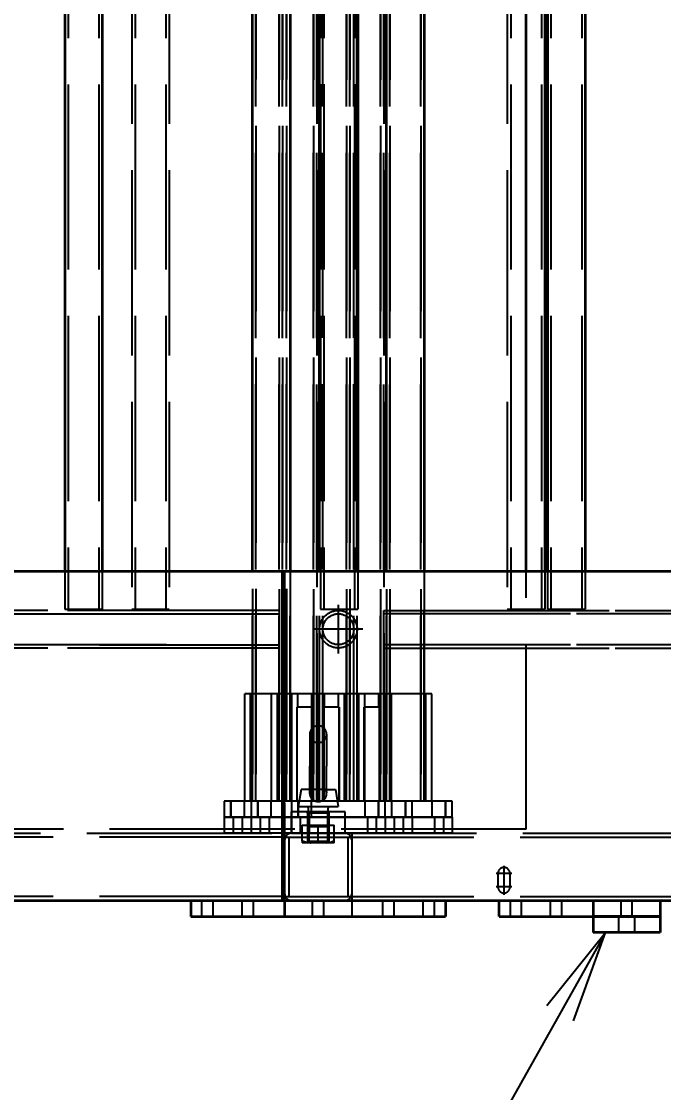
# Model space of a CAD drawing. Header units: millimetres. Extents: x -73083 to 81340, y -6859 to 6812.
# Drawn here: x -68925 to -68446, y -3189 to -2391 of the extents above; entities that cross this region are included whole.
import ezdxf

# ---------------------------------------------------------------- set-up
doc = ezdxf.new("R2010")
doc.units = ezdxf.units.MM
doc.linetypes.add('AM_ISO02W050', pattern=[7.5, 6, -1.5])
doc.linetypes.add('AM_ISO08W050', pattern=[18, 12, -1.5, 3, -1.5])
doc.layers.add('AM_7', color=2, linetype='AM_ISO08W050', lineweight=25)
doc.layers.add('AM_HID', color=1, linetype='AM_ISO02W050', lineweight=25)
doc.layers.add('word_dim', color=253, linetype='Continuous')
doc.styles.get("Standard").update_dxf_attribs({"font": 'romans.shx', "bigfont": 'bigfont.shx'})
doc.dimstyles.new('STANDARD 1-23', dxfattribs={"dimscale": 23, "dimtxt": 3.5, "dimasz": 3, "dimexe": 1, "dimexo": 0, "dimgap": 1, "dimtad": 3, "dimdsep": 46, "dimtxsty": 'Standard', "dimblk1": 'OPEN', "dimblk2": 'OPEN', "dimsah": 1, "dimcen": 0, "dimclrd": 256, "dimclre": 256, "dimclrt": 3, "dimazin": 2, "dimtfac": 1, "dimtmove": 0, "dimatfit": 3, "dimldrblk": 'OPEN', "dimfxl": 0, "dimtolj": 1, "dimtzin": 0, "dimlwd": 13, "dimlwe": 13, "dimarcsym": 0})

# ---------------------------------------------------------------- blocks, each defined once
blk = doc.blocks.new('_Open')
at = {"color": 0, "lineweight": -2}
for p, q in [((-1, 0.1667), (0, 0)), ((-1, -0.1667), (0, 0)), ((0, 0), (-1, 0))]:
    blk.add_line(p, q, dxfattribs=at)
blk = doc.blocks.new('*D1040')
at = {"layer": 'DEFPOINTS', "color": 0, "ltscale": 2}
for p in [(-68078.92, -1592.68), (-70152.89, -5613.83), (-66959.98, -5613.83)]:
    blk.add_point(p, dxfattribs=at)
at = {"layer": 'word_dim', "lineweight": 13, "ltscale": 2}
for p, q in [((-68078.92, -1592.68), (-70175.89, -1592.68)), ((-70152.89, -1661.68), (-70152.89, -5544.83)), ((-66959.98, -5613.83), (-70175.89, -5613.83))]:
    blk.add_line(p, q, dxfattribs=at)
at = {"layer": 'word_dim', "lineweight": 13, "ltscale": 2, "xscale": 69, "yscale": 69, "zscale": 69}
for p, rotation in [((-70152.89, -1592.68), 90), ((-70152.89, -5613.83), 270)]:
    blk.add_blockref('_Open', p, dxfattribs=dict(at, rotation=rotation))
at = {"layer": 'word_dim', "color": 3, "ltscale": 2, "insert": (-70216.14, -3603.25), "char_height": 80.5, "attachment_point": 5, "rotation": 90}
blk.add_mtext('\\A1;4021.2', dxfattribs=at)
blk = doc.blocks.new('aa1')
for p, q in [((-0.4, 0.0667), (0, 0)), ((0, 0), (-1, 0)), ((-0.4, -0.0667), (0, 0))]:
    blk.add_line(p, q)
blk = doc.blocks.new('aa2')
blk.add_circle((0, 0), 1)
blk = doc.blocks.new('*D1064')
at = {"layer": 'DEFPOINTS', "color": 0, "linetype": 'Continuous', "ltscale": 2}
for p in [(-68489.7, -3069.65), (-69134.55, -4213.21), (-69134.55, -4213.21)]:
    blk.add_point(p, dxfattribs=at)
at = {"layer": 'word_dim', "linetype": 'Continuous', "lineweight": 13, "ltscale": 2}
blk.add_line((-68574.43, -3219.91), (-69049.82, -4062.95), dxfattribs=at)
at = {"layer": 'word_dim', "linetype": 'Continuous', "lineweight": 13, "ltscale": 2, "xscale": 172.5, "yscale": 172.5, "zscale": 172.5}
for name, p, rotation in [('aa1', (-68489.7, -3069.65), 60.58167262380201), ('aa2', (-69134.55, -4213.21), 240.581672623802)]:
    blk.add_blockref(name, p, dxfattribs=dict(at, rotation=rotation))
at = {"layer": 'word_dim', "color": 3, "linetype": 'Continuous', "ltscale": 2, "insert": (-68812.12, -3641.43), "char_height": 0.000023, "attachment_point": 5, "rotation": 60.58167}
blk.add_mtext('\\A1;1312.84', dxfattribs=at)

msp = doc.modelspace()

# ---------------------------------------------------------------- linework, layer by layer
at = {"color": 7, "lineweight": 35, "ltscale": 23}
for p, q in [((-68892.97844, -1747.64929), (-68892.97747, -2800.67297)), ((-68864.97844, -1747.64929), (-68864.97747, -2800.67297)), ((-68534.95604, -1747.67248), (-68534.9551, -2800.66906)), ((-68532.96163, -1747.67224), (-68532.96068, -2800.67248)), ((-68504.96163, -1747.67224), (-68504.96068, -2800.67248)), ((-68548.93847, -2800.67102), (-68548.9442, -1811.68225)), ((-68752.97649, -2800.67297), (-68752.97734, -1848.79724)), ((-68724.97734, -1848.79724), (-68724.97649, -2800.67199)), ((-68702.96172, -2800.67248), (-68702.96257, -1848.79724)), ((-68674.96172, -2800.67248), (-68674.96257, -1848.79699)), ((-68674.32219, -1848.79699), (-68674.32134, -2800.67248)), ((-68674.32134, -1848.79699), (-68674.32048, -2800.67248)), ((-68674.32055, -1848.79675), (-68674.31969, -2800.67248)), ((-68674.31975, -1848.79675), (-68674.3189, -2800.67199)), ((-68674.31896, -1848.79675), (-68674.3181, -2800.67199)), ((-68652.96172, -2800.67248), (-68652.96257, -1848.79699)), ((-68624.96257, -1848.79699), (-68624.96172, -2800.67248)), ((-68730.46221, -2800.67297), (-69398.96099, -2800.67346)), ((-67128.29735, -2800.67102), (-68730.46172, -2800.67297)), ((-68730.46154, -3045.67297), (-68730.46172, -2800.67297)), ((-69398.96074, -3045.67346), (-68730.46202, -3045.67297)), ((-68798.98253, -3045.68322), (-68728.98259, -3045.68273)), ((-68798.98253, -3045.68322), (-68798.98253, -3057.68322)), ((-68730.46154, -3045.67297), (-67110.46154, -3045.67102)), ((-68728.98241, -3045.68273), (-68728.98235, -3057.68273)), ((-68728.98241, -3045.68273), (-68728.96196, -3045.68273)), ((-68728.96154, -3045.68469), (-68728.96154, -3057.68469)), ((-68728.96154, -3045.68469), (-68608.96154, -3045.68469)), ((-68608.96154, -3045.68469), (-68608.96154, -3057.68469)), ((-68568.95232, -3057.6466), (-68568.95229, -3045.66906)), ((-68498.96761, -3045.67053), (-68498.9677, -3057.63098)), ((-68448.96758, -3045.67053), (-68448.9677, -3057.63195)), ((-68448.9417, -3045.67248), (-68448.94182, -3057.65002)), ((-68798.98253, -3057.68322), (-68728.98253, -3057.68273)), ((-68728.98235, -3057.68273), (-68728.96196, -3057.68273)), ((-68728.96154, -3057.68469), (-68608.96154, -3057.68469)), ((-68568.95232, -3057.6466), (-68498.93914, -3057.6466)), ((-68498.9677, -3057.63098), (-68448.9677, -3057.63195)), ((-68498.94182, -3057.63098), (-68498.94182, -3057.64953)), ((-68498.94182, -3057.64953), (-68448.94182, -3057.65002)), ((-68498.93795, -3057.64953), (-68498.93807, -3069.64953)), ((-68448.93792, -3057.65051), (-68498.93795, -3057.64953)), ((-68448.93792, -3057.65051), (-68448.93807, -3069.65051)), ((-68448.93807, -3069.65051), (-68498.93807, -3069.64953))]:
    msp.add_line(p, q, dxfattribs=at)
at = {"layer": 'AM_7', "ltscale": 23}
for p, q in [((-68688.9616, -2825.44445), (-68688.9616, -2861.84436)), ((-68670.76159, -2843.64416), (-68707.16155, -2843.64416)), ((-68565.45586, -3019.82141), (-68565.45586, -3031.52111)), ((-68559.60585, -3025.67102), (-68571.30587, -3025.67102)), ((-68565.45586, -3029.82141), (-68565.45586, -3041.52111)), ((-68559.60585, -3035.67102), (-68571.30587, -3035.67102))]:
    msp.add_line(p, q, dxfattribs=at)
at = {"layer": 'AM_HID', "ltscale": 23}
for p, q in [((-68890.47844, -1747.64929), (-68890.47747, -2828.64953)), ((-68867.47844, -1747.64929), (-68867.47747, -2828.64953)), ((-68840.45806, -1747.67321), (-68840.45714, -2828.67297)), ((-68817.45806, -1747.67321), (-68817.45714, -2828.67297)), ((-68702.32225, -1747.6444), (-68702.32128, -2828.64416)), ((-68702.32146, -1747.6444), (-68702.32048, -2828.64416)), ((-68702.32061, -1747.6444), (-68702.31969, -2828.64416)), ((-68702.31987, -1747.6444), (-68702.3189, -2828.64416)), ((-68702.31902, -1747.6444), (-68702.31804, -2828.64416)), ((-68699.82225, -1747.6444), (-68699.82128, -2828.64416)), ((-68699.82146, -1747.6444), (-68699.82048, -2828.64416)), ((-68699.82061, -1747.6444), (-68699.81969, -2828.64416)), ((-68699.81987, -1747.6444), (-68699.8189, -2828.64416)), ((-68699.81902, -1747.6444), (-68699.81804, -2828.64416)), ((-68676.82225, -1747.6444), (-68676.82128, -2828.64416)), ((-68676.82146, -1747.6444), (-68676.82048, -2828.64416)), ((-68676.82061, -1747.6444), (-68676.81969, -2828.64416)), ((-68676.81987, -1747.6444), (-68676.8189, -2828.64416)), ((-68676.81902, -1747.6444), (-68676.81804, -2828.64416)), ((-68560.45604, -1747.67248), (-68560.45507, -2828.67248)), ((-68537.45604, -1747.67248), (-68537.45507, -2828.67248)), ((-68530.46163, -1747.67224), (-68530.46065, -2828.67199)), ((-68507.46163, -1747.67224), (-68507.46065, -2828.67199)), ((-68752.97741, -1778.64929), (-68752.97631, -2971.64904)), ((-68750.47741, -1778.64929), (-68750.47631, -2971.64904)), ((-68750.47631, -2971.64904), (-68750.47741, -1778.64929)), ((-68732.95702, -1778.67297), (-68732.95598, -2971.67297)), ((-68732.95598, -2971.67297), (-68732.95702, -1778.67297)), ((-68730.45702, -1778.67297), (-68730.45598, -2971.67297)), ((-68730.45598, -2971.67297), (-68730.45702, -1778.67297)), ((-68727.47734, -1778.64929), (-68727.47631, -2971.64904)), ((-68727.47631, -2971.64904), (-68727.47734, -1778.64929)), ((-68724.97631, -2971.64904), (-68724.97734, -1778.64904)), ((-68707.45702, -1778.67297), (-68707.45598, -2971.67297)), ((-68707.45598, -2971.67297), (-68707.45702, -1778.67297)), ((-68704.95598, -2971.67297), (-68704.95702, -1778.67297)), ((-68702.95684, -2971.64416), (-68702.95794, -1778.6444)), ((-68700.4616, -2971.64416), (-68700.46263, -1778.6444)), ((-68700.45684, -2971.64416), (-68700.45794, -1778.6444)), ((-68682.95702, -1778.67248), (-68682.95598, -2971.67248)), ((-68682.95598, -2971.67248), (-68682.95702, -1778.67248)), ((-68680.45702, -1778.67248), (-68680.45598, -2971.67248)), ((-68680.45598, -2971.67248), (-68680.45702, -1778.67248)), ((-68677.4616, -2971.64416), (-68677.46263, -1778.6444)), ((-68677.45684, -2971.64416), (-68677.45794, -1778.6444)), ((-68674.95684, -2971.64416), (-68674.95794, -1778.6444)), ((-68657.45702, -1778.67248), (-68657.45598, -2971.67248)), ((-68657.45598, -2971.67248), (-68657.45702, -1778.67248)), ((-68654.95598, -2971.67248), (-68654.95702, -1778.67248)), ((-68652.96263, -1778.67248), (-68652.9616, -2971.67248)), ((-68650.46263, -1778.67248), (-68650.4616, -2971.67248)), ((-68650.4616, -2971.67248), (-68650.46263, -1778.67248)), ((-68627.46263, -1778.67224), (-68627.4616, -2971.67248)), ((-68627.4616, -2971.67248), (-68627.46263, -1778.67224)), ((-68624.9616, -2971.67248), (-68624.96263, -1778.67224)), ((-68842.958, -1811.682), (-68842.95714, -2828.67297)), ((-68814.958, -1811.68176), (-68814.95714, -2828.67297)), ((-68704.95696, -1811.68127), (-68704.95598, -2971.67297)), ((-68654.95696, -1811.68103), (-68654.95598, -2971.67248)), ((-68562.95598, -1811.68029), (-68562.95507, -2828.67248)), ((-68892.97747, -2800.67297), (-68892.97747, -2828.64953)), ((-68864.97747, -2800.67297), (-68864.97747, -2828.64953)), ((-68752.97631, -2971.64904), (-68752.97649, -2800.67297)), ((-68730.46154, -3045.67297), (-68730.46172, -2800.67297)), ((-68728.96154, -3045.67297), (-68728.96172, -2800.67297)), ((-68728.96093, -2800.67297), (-68728.96074, -3045.67297)), ((-68724.97649, -2800.67199), (-68724.97631, -2971.64904)), ((-68702.9616, -2971.64416), (-68702.96172, -2800.67248)), ((-68674.9616, -2971.64416), (-68674.96172, -2800.67248)), ((-68674.32134, -2800.67248), (-68674.32128, -2828.64416)), ((-68674.32048, -2800.67248), (-68674.32048, -2828.64416)), ((-68674.31969, -2800.67248), (-68674.31969, -2828.64416)), ((-68674.3189, -2800.67199), (-68674.3189, -2828.64416)), ((-68674.3181, -2800.67199), (-68674.31804, -2828.64416)), ((-68652.9616, -2971.67248), (-68652.96172, -2800.67248)), ((-68624.96172, -2800.67248), (-68624.9616, -2971.67248)), ((-68548.93737, -2992.68225), (-68548.93847, -2800.67102)), ((-68534.9551, -2800.66906), (-68534.95507, -2828.67248)), ((-68532.96068, -2800.67248), (-68532.96065, -2828.67199)), ((-68504.96068, -2800.67248), (-68504.96065, -2828.67199)), ((-68752.97643, -2829.64904), (-69344.97637, -2829.64953)), ((-69344.97637, -2832.14953), (-68866.97643, -2832.14953)), ((-68732.9561, -2829.67297), (-69294.9561, -2829.67346)), ((-69294.9561, -2832.17346), (-68816.9561, -2832.17297)), ((-68892.97747, -2828.64953), (-68864.97747, -2828.64953)), ((-68866.97643, -2832.14953), (-68752.97643, -2832.14904)), ((-68842.95714, -2828.67297), (-68814.95714, -2828.67297)), ((-68816.9561, -2832.17297), (-68732.9561, -2832.17297)), ((-68752.97643, -2829.64904), (-68752.97643, -2836.93713)), ((-68732.9561, -2829.67297), (-68732.9561, -2836.96105)), ((-68702.32128, -2828.64416), (-68688.32134, -2828.64416)), ((-68688.32134, -2828.64416), (-68674.32128, -2828.64416)), ((-68654.9561, -2829.67248), (-67722.95607, -2829.6715)), ((-68654.9561, -2850.38439), (-68654.9561, -2829.67248)), ((-68200.95608, -2832.17199), (-68654.9561, -2832.17248)), ((-68624.96172, -2829.67248), (-67692.96166, -2829.6715)), ((-68624.96166, -2850.38439), (-68624.96172, -2829.67248)), ((-68170.96169, -2832.17199), (-68624.96172, -2832.17248)), ((-68562.95507, -2828.67248), (-68534.95507, -2828.67248)), ((-68532.96065, -2828.67199), (-68504.96065, -2828.67199)), ((-68752.97643, -2836.93713), (-68752.97643, -2857.64904)), ((-68732.9561, -2836.96105), (-68732.9561, -2857.67297)), ((-68866.97643, -2855.14953), (-69344.97637, -2855.14953)), ((-68816.95604, -2855.17297), (-69294.9561, -2855.17346)), ((-68866.97643, -2855.14953), (-68752.97643, -2855.14904)), ((-68816.95604, -2855.17297), (-68732.9561, -2855.17297)), ((-68654.9561, -2857.67248), (-68654.9561, -2850.38439)), ((-68200.95606, -2855.17199), (-68654.9561, -2855.17248)), ((-68624.96166, -2857.67248), (-68624.96166, -2850.38439)), ((-68170.96167, -2855.17199), (-68624.96166, -2855.17248)), ((-68752.97643, -2857.64904), (-69344.97637, -2857.64953)), ((-68732.9561, -2857.67297), (-69294.9561, -2857.67346)), ((-68654.9561, -2857.67248), (-67722.95607, -2857.6715)), ((-68624.96166, -2857.67248), (-67692.96166, -2857.6715)), ((-68738.97637, -2891.67297), (-68758.72637, -2891.67297)), ((-68758.72631, -2971.67297), (-68758.72637, -2891.67297)), ((-68754.32628, -2971.67297), (-68754.3264, -2891.67297)), ((-68719.22637, -2891.67297), (-68738.97637, -2891.67297)), ((-68718.95598, -2891.70764), (-68738.70604, -2891.70764)), ((-68738.70598, -2971.70764), (-68738.70604, -2891.70764)), ((-68734.30596, -2971.70764), (-68734.30602, -2891.70764)), ((-68723.62627, -2971.67297), (-68723.62639, -2891.67297)), ((-68719.22637, -2901.67297), (-68719.22637, -2891.67297)), ((-68699.20604, -2891.70764), (-68718.95598, -2891.70764)), ((-68708.71282, -2891.67297), (-68708.72637, -2891.67297)), ((-68708.72637, -2901.67297), (-68708.72637, -2891.67297)), ((-68688.96166, -2891.67248), (-68708.7116, -2891.67248)), ((-68708.7116, -2971.67248), (-68708.7116, -2891.67248)), ((-68704.32634, -2971.67297), (-68704.32634, -2891.67297)), ((-68704.31157, -2971.67248), (-68704.31163, -2891.67248)), ((-68703.60595, -2971.70764), (-68703.60601, -2891.70764)), ((-68699.20598, -2901.70764), (-68699.20604, -2891.70764)), ((-68669.2116, -2891.67248), (-68688.96166, -2891.67248)), ((-68668.95598, -2891.70764), (-68688.70604, -2891.70764)), ((-68688.70598, -2901.70764), (-68688.70604, -2891.70764)), ((-68684.30596, -2971.70764), (-68684.30602, -2891.70764)), ((-68673.62627, -2971.67297), (-68673.62639, -2891.67297)), ((-68673.61156, -2971.67248), (-68673.61162, -2891.67248)), ((-68669.22631, -2971.67297), (-68669.22637, -2891.67297)), ((-68669.2116, -2901.67248), (-68669.2116, -2891.67248)), ((-68649.20604, -2891.70764), (-68668.95598, -2891.70764)), ((-68638.96166, -2891.67248), (-68658.7116, -2891.67248)), ((-68658.7116, -2901.67248), (-68658.7116, -2891.67248)), ((-68654.31157, -2971.67248), (-68654.31163, -2891.67248)), ((-68653.60595, -2971.70764), (-68653.60601, -2891.70764)), ((-68649.20598, -2971.70764), (-68649.20604, -2891.70764)), ((-68619.2116, -2891.67248), (-68638.96166, -2891.67248)), ((-68623.61156, -2971.67248), (-68623.61162, -2891.67248)), ((-68619.2116, -2971.67248), (-68619.2116, -2891.67248)), ((-68708.31707, -2901.67297), (-68719.63567, -2901.67297)), ((-68719.63561, -2971.67297), (-68719.63567, -2901.67297)), ((-68719.63561, -2971.67297), (-68719.63567, -2901.67297)), ((-68708.31707, -2901.67297), (-68708.31701, -2971.67297)), ((-68708.31701, -2971.67297), (-68708.31707, -2901.67297)), ((-68688.29668, -2901.70764), (-68699.61528, -2901.70764)), ((-68699.61528, -2971.70764), (-68699.61528, -2901.70764)), ((-68699.61528, -2971.70764), (-68699.61528, -2901.70764)), ((-68688.29668, -2901.70764), (-68688.29668, -2971.70764)), ((-68688.29668, -2971.70764), (-68688.29668, -2901.70764)), ((-68658.3023, -2901.67248), (-68669.6209, -2901.67248)), ((-68669.6209, -2971.67248), (-68669.6209, -2901.67248)), ((-68669.6209, -2971.67248), (-68669.6209, -2901.67248)), ((-68658.3023, -2901.67248), (-68658.3023, -2971.67248)), ((-68658.3023, -2971.67248), (-68658.3023, -2901.67248)), ((-68710.20867, -2921.92199), (-68710.20867, -2945.67199)), ((-68710.20867, -2921.92199), (-68710.20867, -2945.67199)), ((-68710.2011, -2921.9215), (-68710.2011, -2945.6715)), ((-68710.2011, -2921.9215), (-68710.20104, -2945.6715)), ((-68697.70867, -2921.92199), (-68697.70867, -2945.67199)), ((-68697.70867, -2921.92199), (-68697.70867, -2945.67199)), ((-68697.7011, -2921.9215), (-68697.7011, -2945.6715)), ((-68697.7011, -2921.9215), (-68697.70104, -2945.6715)), ((-68710.20867, -2966.28771), (-68710.20867, -2945.67199)), ((-68710.20867, -2966.28869), (-68710.20867, -2945.67199)), ((-68710.20104, -2966.28771), (-68710.2011, -2945.6715)), ((-68710.20098, -2966.28869), (-68710.20104, -2945.6715)), ((-68697.70867, -2966.28771), (-68697.70867, -2945.67199)), ((-68697.70867, -2966.28869), (-68697.70867, -2945.67199)), ((-68697.70104, -2966.28771), (-68697.7011, -2945.6715)), ((-68697.70098, -2966.2882), (-68697.70104, -2945.6715)), ((-68716.75457, -2963.17199), (-68718.95867, -2975.67199)), ((-68716.74694, -2963.17199), (-68718.95104, -2975.67199)), ((-68709.53728, -2963.1715), (-68716.74694, -2963.17199)), ((-68708.96428, -2963.1715), (-68709.53728, -2963.1715)), ((-68703.95104, -2963.1715), (-68708.96428, -2963.1715)), ((-68698.93779, -2963.1715), (-68703.95104, -2963.1715)), ((-68698.3648, -2963.1715), (-68698.93779, -2963.1715)), ((-68698.3648, -2963.1715), (-68691.15508, -2963.1715)), ((-68691.16277, -2963.17199), (-68688.95867, -2975.67199)), ((-68691.15508, -2963.1715), (-68688.95104, -2975.6715)), ((-68768.97637, -2971.67297), (-68773.97637, -2971.67297)), ((-68773.97637, -2971.67297), (-68773.97631, -2983.67297)), ((-68723.96209, -2971.67297), (-68768.97637, -2971.67297)), ((-68768.97631, -2983.67297), (-68768.97637, -2971.67297)), ((-68768.97631, -2971.67297), (-68768.97625, -2983.67297)), ((-68768.97631, -2983.67297), (-68768.97631, -2971.67297)), ((-68768.97631, -2983.67297), (-68768.97631, -2971.67297)), ((-68758.97631, -2983.67297), (-68758.97631, -2971.67297)), ((-68758.97631, -2983.67297), (-68758.97631, -2971.67297)), ((-68738.97637, -2971.67297), (-68754.32628, -2971.67297)), ((-68748.95592, -2971.70715), (-68753.95592, -2971.70715)), ((-68753.95592, -2971.70715), (-68753.95592, -2983.70715)), ((-68724.97631, -2971.64904), (-68752.97631, -2971.64904)), ((-68748.95598, -2971.70764), (-68748.95598, -2983.70764)), ((-68748.95598, -2983.70764), (-68748.95598, -2971.70764)), ((-68638.95598, -2971.70715), (-68748.95592, -2971.70715)), ((-68748.95592, -2983.70715), (-68748.95592, -2971.70715)), ((-68748.95592, -2983.70715), (-68748.95592, -2971.70715)), ((-68723.92125, -2971.67297), (-68738.97637, -2971.67297)), ((-68738.95598, -2983.70715), (-68738.95598, -2971.70715)), ((-68738.95598, -2983.70764), (-68738.95598, -2971.70764)), ((-68718.95598, -2971.70764), (-68734.30596, -2971.70764)), ((-68704.95598, -2971.67297), (-68732.95598, -2971.67297)), ((-68718.9616, -2971.67248), (-68723.9616, -2971.67248)), ((-68723.9616, -2971.67248), (-68723.9616, -2983.67248)), ((-68608.9616, -2971.67248), (-68718.9616, -2971.67248)), ((-68718.9616, -2983.67248), (-68718.9616, -2971.67248)), ((-68718.9616, -2983.67248), (-68718.9616, -2971.67248)), ((-68718.96154, -2971.67248), (-68718.96148, -2983.67248)), ((-68718.96154, -2983.67248), (-68718.96154, -2971.67248)), ((-68703.60595, -2971.70764), (-68718.95598, -2971.70764)), ((-68718.95104, -2975.67199), (-68703.95104, -2975.6715)), ((-68708.9616, -2983.67248), (-68708.9616, -2971.67248)), ((-68708.96154, -2983.67248), (-68708.96154, -2971.67248)), ((-68688.9616, -2971.67248), (-68704.31157, -2971.67248)), ((-68703.95104, -2975.6715), (-68688.95104, -2975.6715)), ((-68688.96166, -2971.64416), (-68702.9616, -2971.64416)), ((-68674.9616, -2971.64416), (-68688.96166, -2971.64416)), ((-68673.61156, -2971.67248), (-68688.9616, -2971.67248)), ((-68668.95598, -2971.70764), (-68684.30596, -2971.70764)), ((-68674.95684, -2971.64416), (-68674.96117, -2971.64416)), ((-68668.97637, -2983.67297), (-68668.97637, -2971.67297)), ((-68668.97625, -2983.67297), (-68668.97625, -2971.67297)), ((-68653.60595, -2971.70764), (-68668.95598, -2971.70764)), ((-68658.97637, -2971.67297), (-68658.97637, -2983.67297)), ((-68658.97637, -2983.67297), (-68658.97637, -2971.67297)), ((-68658.97625, -2983.67297), (-68658.97625, -2971.67297)), ((-68658.97625, -2983.67297), (-68658.97625, -2971.67297)), ((-68638.9616, -2971.67248), (-68654.31157, -2971.67248)), ((-68653.97637, -2983.67297), (-68653.97637, -2971.67297)), ((-68624.9616, -2971.67248), (-68652.9616, -2971.67248)), ((-68648.95598, -2983.70715), (-68648.95598, -2971.70715)), ((-68648.95598, -2983.70764), (-68648.95598, -2971.70764)), ((-68623.61156, -2971.67248), (-68638.9616, -2971.67248)), ((-68633.95598, -2971.70715), (-68638.95598, -2971.70715)), ((-68638.95598, -2971.70715), (-68638.95592, -2983.70715)), ((-68638.95598, -2983.70715), (-68638.95598, -2971.70715)), ((-68638.95598, -2983.70764), (-68638.95598, -2971.70764)), ((-68638.95598, -2983.70764), (-68638.95598, -2971.70764)), ((-68633.95598, -2983.70715), (-68633.95598, -2971.70715)), ((-68618.9616, -2983.67248), (-68618.9616, -2971.67248)), ((-68618.96154, -2983.67248), (-68618.96154, -2971.67248)), ((-68603.9616, -2971.67248), (-68608.9616, -2971.67248)), ((-68608.9616, -2971.67248), (-68608.9616, -2983.67248)), ((-68608.9616, -2983.67248), (-68608.9616, -2971.67248)), ((-68608.96148, -2983.67248), (-68608.96154, -2971.67248)), ((-68608.96154, -2983.67248), (-68608.96154, -2971.67248)), ((-68603.96157, -2983.67248), (-68603.9616, -2971.67248)), ((-68773.97631, -2983.67297), (-68768.97631, -2983.67297)), ((-68773.96074, -2983.67248), (-68773.96074, -2995.67248)), ((-68723.96209, -2983.67248), (-68773.96074, -2983.67248)), ((-68768.97631, -2983.67297), (-68723.96209, -2983.67297)), ((-68767.28423, -2983.67248), (-68767.28423, -2995.67248)), ((-68767.28423, -2983.67248), (-68767.28417, -2995.67248)), ((-68760.63726, -2983.67248), (-68760.63726, -2995.67248)), ((-68760.6372, -2983.67248), (-68760.6372, -2995.67248)), ((-68633.9561, -2983.70715), (-68753.9561, -2983.70764)), ((-68753.9561, -2983.70764), (-68753.9561, -2995.70764)), ((-68753.95592, -2983.70715), (-68748.95592, -2983.70715)), ((-68748.95592, -2983.70715), (-68638.95592, -2983.70715)), ((-68747.27965, -2983.70764), (-68747.27959, -2995.70764)), ((-68747.27965, -2983.70764), (-68747.27965, -2995.70764)), ((-68740.63262, -2983.70764), (-68740.63262, -2995.70764)), ((-68740.63262, -2983.70764), (-68740.63262, -2995.70764)), ((-68723.9616, -2983.67248), (-68723.9616, -2995.67248)), ((-68603.9616, -2983.67248), (-68723.9616, -2983.67248)), ((-68723.9616, -2983.67248), (-68718.9616, -2983.67248)), ((-68723.95092, -2995.65344), (-68723.95098, -2979.65344)), ((-68683.95098, -2979.65344), (-68723.95098, -2979.65344)), ((-68718.9616, -2983.67248), (-68608.9616, -2983.67248)), ((-68717.28508, -2983.67248), (-68717.28508, -2995.67248)), ((-68717.28502, -2983.67248), (-68717.28502, -2995.67248)), ((-68703.95867, -2980.67199), (-68711.95867, -2980.67199)), ((-68711.95867, -2980.67199), (-68711.95861, -3001.58898)), ((-68703.95098, -2980.6715), (-68711.95098, -2980.6715)), ((-68711.95098, -2980.6715), (-68711.95098, -3001.58898)), ((-68710.87615, -2979.65344), (-68710.87615, -2995.65344)), ((-68710.86852, -2979.65344), (-68710.86852, -2995.65344)), ((-68710.63811, -2983.67248), (-68710.63805, -2995.67248)), ((-68710.63799, -2983.67248), (-68710.63799, -2995.67248)), ((-68695.95867, -2980.67199), (-68703.95867, -2980.67199)), ((-68695.95098, -2980.6715), (-68703.95104, -2980.6715)), ((-68697.04113, -2979.65344), (-68697.04113, -2995.65344)), ((-68697.0335, -2979.65344), (-68697.0335, -2995.65344)), ((-68695.95867, -2980.67199), (-68695.95861, -3001.58898)), ((-68695.95098, -2980.6715), (-68695.95098, -3001.58898)), ((-68683.95092, -2995.65344), (-68683.95098, -2979.65344)), ((-68667.28423, -2983.67248), (-68667.28423, -2995.67248)), ((-68667.28423, -2983.67248), (-68667.28423, -2995.67248)), ((-68660.63726, -2983.67248), (-68660.63726, -2995.67248)), ((-68660.6372, -2983.67248), (-68660.6372, -2995.67248)), ((-68653.96074, -2983.67248), (-68653.96074, -2995.67248)), ((-68647.27965, -2983.70764), (-68647.27959, -2995.70764)), ((-68647.27959, -2983.70715), (-68647.27959, -2995.70715)), ((-68640.63262, -2983.70715), (-68640.63262, -2995.70715)), ((-68640.63262, -2983.70764), (-68640.63262, -2995.70764)), ((-68638.95592, -2983.70715), (-68633.95598, -2983.70715)), ((-68633.9561, -2983.70715), (-68633.9561, -2995.70715)), ((-68617.28508, -2983.67248), (-68617.28508, -2995.67248)), ((-68617.28502, -2983.67248), (-68617.28502, -2995.67248)), ((-68610.63811, -2983.67248), (-68610.63805, -2995.67248)), ((-68610.63799, -2983.67248), (-68610.63799, -2995.67248)), ((-68608.9616, -2983.67248), (-68603.96157, -2983.67248)), ((-68603.9616, -2983.67248), (-68603.96157, -2995.67248)), ((-68548.93737, -2992.68225), (-69098.93737, -2992.68566)), ((-68715.95098, -2989.67199), (-68703.95104, -2989.6715)), ((-68715.95098, -3001.59973), (-68715.95098, -2989.67199)), ((-68710.87615, -2990.75402), (-68711.95867, -2989.67199)), ((-68710.86852, -2990.75402), (-68711.95098, -2989.6715)), ((-68697.04113, -2990.75402), (-68710.87615, -2990.75402)), ((-68697.04113, -2990.75402), (-68710.87615, -2990.75402)), ((-68710.87615, -2990.75402), (-68710.87615, -3001.58898)), ((-68697.0335, -2990.75402), (-68710.86852, -2990.75402)), ((-68697.0335, -2990.75402), (-68710.86852, -2990.75402)), ((-68710.86852, -2990.75402), (-68710.86846, -3001.58898)), ((-68703.95867, -3001.59973), (-68703.95867, -2989.67199)), ((-68703.95861, -3001.59973), (-68703.95861, -2989.67199)), ((-68703.95104, -2989.6715), (-68691.95098, -2989.6715)), ((-68703.95098, -3001.59973), (-68703.95104, -2989.6715)), ((-68703.95098, -3001.59973), (-68703.95098, -2989.6715)), ((-68697.04113, -2990.75402), (-68695.95867, -2989.67199)), ((-68697.04113, -2990.75402), (-68697.04113, -3001.58898)), ((-68697.0335, -2990.75402), (-68695.95098, -2989.6715)), ((-68697.0335, -2990.75402), (-68697.0335, -3001.58898)), ((-68691.95098, -3001.59973), (-68691.95098, -2989.6715)), ((-68728.96074, -2998.6715), (-69395.96074, -2998.67199)), ((-69393.96074, -2995.67199), (-68728.96074, -2995.6715)), ((-68723.96172, -2995.67248), (-68773.96074, -2995.67248)), ((-68633.9561, -2995.70715), (-68753.9561, -2995.70764)), ((-68728.96209, -2998.67297), (-68725.96306, -2998.67297)), ((-68728.96154, -3040.67248), (-68728.9616, -3000.67248)), ((-68728.96117, -3040.67199), (-68728.96123, -3000.67199)), ((-68725.9616, -2998.67248), (-68681.96154, -2998.67248)), ((-68725.9616, -2998.67248), (-68725.96154, -3042.67248)), ((-68725.96123, -2998.67199), (-66271.96099, -2998.67004)), ((-68725.96123, -2998.67199), (-68725.96117, -3042.67199)), ((-68683.96154, -2995.67248), (-68723.9616, -2995.67248)), ((-68603.96157, -2995.67248), (-68723.9616, -2995.67248)), ((-68723.96123, -2995.67199), (-67016.98027, -2995.67102)), ((-68683.95092, -2995.65344), (-68723.95092, -2995.65344)), ((-68681.96154, -2998.67248), (-68681.96148, -3042.67248)), ((-68681.96111, -2998.67199), (-68681.96111, -3042.67199)), ((-68678.97496, -2995.67199), (-68678.9749, -3000.67199)), ((-68678.9749, -3000.67199), (-68678.97454, -3040.67199)), ((-68678.96148, -3000.67248), (-68678.96148, -3040.67248)), ((-68678.96111, -3000.67199), (-68678.96111, -3040.67199)), ((-68678.96074, -2995.67199), (-68678.96074, -3000.67199)), ((-68678.96074, -3000.67199), (-68678.96074, -3040.67199)), ((-68715.95098, -3001.59973), (-68715.95098, -3002.67199)), ((-68709.95098, -3002.6715), (-68715.95098, -3002.67199)), ((-68711.95861, -3001.58898), (-68703.95861, -3001.58898)), ((-68710.87615, -3002.67199), (-68711.95861, -3001.58898)), ((-68710.87615, -3001.58898), (-68711.95861, -3002.67199)), ((-68711.95098, -3001.58898), (-68703.95098, -3001.58898)), ((-68710.86846, -3002.6715), (-68711.95098, -3001.58898)), ((-68710.86846, -3001.58898), (-68711.95098, -3002.6715)), ((-68710.87615, -3001.58898), (-68697.04113, -3001.58898)), ((-68710.87615, -3001.58898), (-68697.04113, -3001.58898)), ((-68710.86846, -3001.58898), (-68697.0335, -3001.58898)), ((-68710.86846, -3001.58898), (-68697.0335, -3001.58898)), ((-68703.95098, -3002.6715), (-68710.86846, -3002.6715)), ((-68697.95098, -3002.6715), (-68709.95098, -3002.6715)), ((-68703.95867, -3001.58898), (-68695.95861, -3001.58898)), ((-68703.95098, -3001.58898), (-68695.95098, -3001.58898)), ((-68697.0335, -3002.6715), (-68703.95098, -3002.6715)), ((-68691.95098, -3002.6715), (-68697.95098, -3002.6715)), ((-68697.04113, -3002.67199), (-68695.95861, -3001.58898)), ((-68697.04113, -3001.58898), (-68695.95861, -3002.67199)), ((-68697.0335, -3002.6715), (-68695.95098, -3001.58898)), ((-68697.0335, -3001.58898), (-68695.95098, -3002.6715)), ((-68691.95098, -3002.6715), (-68691.95098, -3001.59973)), ((-68569.95586, -3025.67102), (-68569.95586, -3035.67102)), ((-68560.95586, -3035.67102), (-68560.95586, -3025.67102)), ((-68678.9746, -3040.67199), (-68678.97454, -3045.67199)), ((-68678.96074, -3040.67199), (-68678.96074, -3045.67199)), ((-68728.96074, -3042.6715), (-69395.96074, -3042.67199)), ((-68790.67058, -3057.68322), (-68790.67058, -3045.68322)), ((-68782.29454, -3057.68322), (-68782.29461, -3045.68322)), ((-68760.67058, -3057.68322), (-68760.67058, -3045.68322)), ((-68752.29454, -3057.68322), (-68752.29461, -3045.68322)), ((-68728.96209, -3042.67297), (-68725.96306, -3042.67297)), ((-68725.96154, -3042.67248), (-68681.96148, -3042.67248)), ((-68725.96117, -3042.67199), (-66271.96099, -3042.67004)), ((-68708.1704, -3057.68273), (-68708.17046, -3045.68273)), ((-68708.17034, -3057.68273), (-68708.1704, -3045.68273)), ((-68708.14934, -3057.68469), (-68708.1494, -3045.68469)), ((-68708.14934, -3057.68469), (-68708.14934, -3045.68469)), ((-68699.79442, -3057.68273), (-68699.79448, -3045.68273)), ((-68699.79436, -3057.68273), (-68699.79442, -3045.68273)), ((-68699.77336, -3057.68469), (-68699.77336, -3045.68469)), ((-68699.77336, -3057.68469), (-68699.77336, -3045.68469)), ((-68678.98241, -3045.68273), (-68678.98235, -3057.68273)), ((-68678.96148, -3045.68469), (-68678.96148, -3057.68469)), ((-68655.64946, -3057.68469), (-68655.64946, -3045.68469)), ((-68647.27349, -3057.68469), (-68647.27349, -3045.68469)), ((-68625.64946, -3057.68469), (-68625.64946, -3045.68469)), ((-68617.27349, -3057.68469), (-68617.27349, -3045.68469)), ((-68568.95229, -3045.66906), (-68568.95229, -3045.6466)), ((-68568.95229, -3045.6466), (-68448.95232, -3045.6466)), ((-68560.64028, -3057.6466), (-68560.64025, -3045.6466)), ((-68552.26427, -3057.6466), (-68552.26424, -3045.6466)), ((-68530.64028, -3057.6466), (-68530.64025, -3045.6466)), ((-68522.26427, -3057.6466), (-68522.26424, -3045.6466)), ((-68498.96761, -3045.63098), (-68498.96761, -3045.67053)), ((-68498.96761, -3045.63098), (-68448.96758, -3045.63195)), ((-68498.9417, -3045.64953), (-68498.94182, -3057.63098)), ((-68498.9417, -3045.64953), (-68448.9417, -3045.65002)), ((-68478.15581, -3057.63146), (-68478.15569, -3045.63146)), ((-68478.12981, -3057.65002), (-68478.12969, -3045.65002)), ((-68469.77983, -3057.63146), (-68469.77971, -3045.63146)), ((-68469.7538, -3057.65002), (-68469.75365, -3045.65002)), ((-68448.96758, -3045.63195), (-68448.96758, -3045.67053)), ((-68448.9417, -3045.65002), (-68448.9417, -3045.67248)), ((-68479.93804, -3069.65002), (-68479.93789, -3057.65002)), ((-68479.93792, -3069.65051), (-68479.93779, -3057.65051)), ((-68467.93804, -3069.65051), (-68467.93789, -3057.65051)), ((-68467.93792, -3069.65051), (-68467.93779, -3057.65051))]:
    msp.add_line(p, q, dxfattribs=at)
for points in [[(-68710.19707, -2965.89172), (-68710.08733, -2964.98352), (-68709.94597, -2964.34973), (-68709.67253, -2963.49426), (-68709.54485, -2963.17199)], [(-68710.1895, -2965.89172), (-68710.07976, -2964.98303), (-68709.93834, -2964.34973), (-68709.66497, -2963.49426), (-68709.53728, -2963.1715)], [(-68698.37236, -2963.17199), (-68698.18981, -2963.64465), (-68698.00725, -2964.21838), (-68697.82311, -2965.02062), (-68697.76244, -2965.42492)], [(-68698.3648, -2963.1715), (-68698.18218, -2963.64465), (-68697.99962, -2964.21789), (-68697.81548, -2965.02062), (-68697.75481, -2965.42492)], [(-68707.12871, -2971.29504), (-68707.73717, -2970.94787), (-68708.3261, -2970.51086), (-68708.88909, -2969.95715)], [(-68707.12114, -2971.29455), (-68707.72954, -2970.94787), (-68708.31853, -2970.51086), (-68708.88146, -2969.95715)], [(-68707.65538, -2971.00012), (-68706.80925, -2971.4425), (-68705.89568, -2971.75988), (-68704.93779, -2971.9508), (-68703.95867, -2972.01477)], [(-68707.64775, -2971.00012), (-68706.80169, -2971.4425), (-68705.88811, -2971.75988), (-68704.93023, -2971.9508), (-68703.95104, -2972.01428)], [(-68703.95867, -2972.01428), (-68705.03264, -2971.93762), (-68705.57183, -2971.83947), (-68706.10607, -2971.69982), (-68706.62163, -2971.52014), (-68707.12871, -2971.29504)], [(-68703.95098, -2972.01428), (-68705.02501, -2971.93762), (-68705.56426, -2971.83947), (-68706.09844, -2971.69934), (-68706.614, -2971.52014), (-68707.12114, -2971.29455)], [(-68700.26189, -2971.00012), (-68700.70336, -2971.25207), (-68701.15349, -2971.46252), (-68702.07384, -2971.77355), (-68703.01213, -2971.95471), (-68703.95867, -2972.01428)], [(-68703.95867, -2972.01477), (-68703.40764, -2971.99426), (-68702.8604, -2971.9342), (-68702.14348, -2971.79211), (-68701.44976, -2971.57873), (-68700.78862, -2971.29455)], [(-68703.95104, -2972.01428), (-68703.40001, -2971.99426), (-68702.85277, -2971.9342), (-68702.13585, -2971.79211), (-68701.44207, -2971.57824), (-68700.78093, -2971.29455)], [(-68700.2542, -2971.00012), (-68700.69573, -2971.25207), (-68701.14586, -2971.46252), (-68702.06621, -2971.77355), (-68703.00457, -2971.95471), (-68703.95098, -2972.01428)], [(-68698.62957, -2969.44152), (-68699.14598, -2970.08752), (-68699.69286, -2970.59436), (-68700.26189, -2971.00012)], [(-68698.62194, -2969.44104), (-68699.13836, -2970.08752), (-68699.68523, -2970.59436), (-68700.2542, -2971.00012)], [(-68709.95867, -3002.67199), (-68710.78301, -3002.65002), (-68711.6054, -3002.58508), (-68712.47112, -3002.47229), (-68713.33306, -3002.31555), (-68714.99877, -3001.90002), (-68715.95867, -3001.59973)], [(-68715.95861, -3001.59973), (-68714.97283, -3001.90734), (-68713.98064, -3002.17102), (-68712.64824, -3002.44348), (-68711.30657, -3002.61389), (-68709.95861, -3002.67199)], [(-68715.95098, -3001.59973), (-68714.96526, -3001.90734), (-68713.97307, -3002.17102), (-68712.64061, -3002.44348), (-68711.29894, -3002.6134), (-68709.95098, -3002.6715)], [(-68709.95098, -3002.6715), (-68710.77538, -3002.65002), (-68711.59783, -3002.58508), (-68712.46355, -3002.47229), (-68713.32549, -3002.31555), (-68714.99114, -3001.90002), (-68715.95098, -3001.59973)], [(-68703.95867, -3001.59973), (-68704.94439, -3001.90734), (-68705.93657, -3002.17102), (-68707.26897, -3002.44348), (-68708.61065, -3002.61389), (-68709.95867, -3002.67199)], [(-68709.95861, -3002.67199), (-68709.1342, -3002.65002), (-68708.31182, -3002.58508), (-68707.44609, -3002.47229), (-68706.58416, -3002.31555), (-68704.91845, -3001.90002), (-68703.95861, -3001.59973)], [(-68709.95098, -3002.6715), (-68709.12664, -3002.65002), (-68708.30419, -3002.58508), (-68707.43847, -3002.47229), (-68706.57653, -3002.31555), (-68704.91082, -3001.90002), (-68703.95098, -3001.59973)], [(-68703.95098, -3001.59973), (-68704.93682, -3001.90734), (-68705.929, -3002.17102), (-68707.2614, -3002.44348), (-68708.60308, -3002.6134), (-68709.95098, -3002.6715)], [(-68697.95867, -3002.67199), (-68698.78301, -3002.65002), (-68699.6054, -3002.58508), (-68700.47112, -3002.47229), (-68701.33306, -3002.31555), (-68702.99877, -3001.90002), (-68703.95867, -3001.59973)], [(-68703.95861, -3001.59973), (-68702.97283, -3001.90734), (-68701.98064, -3002.17102), (-68700.64824, -3002.44348), (-68699.30657, -3002.61389), (-68697.95861, -3002.67199)], [(-68703.95098, -3001.59973), (-68702.9652, -3001.90734), (-68701.97307, -3002.17102), (-68700.64061, -3002.44348), (-68699.29894, -3002.6134), (-68697.95098, -3002.6715)], [(-68697.95098, -3002.6715), (-68698.77538, -3002.65002), (-68699.59783, -3002.58508), (-68700.46355, -3002.47229), (-68701.32549, -3002.31555), (-68702.99114, -3001.90002), (-68703.95098, -3001.59973)], [(-68691.95867, -3001.59973), (-68692.94439, -3001.90734), (-68693.93657, -3002.17102), (-68695.26897, -3002.44348), (-68696.61065, -3002.61389), (-68697.95867, -3002.67199)], [(-68697.95861, -3002.67199), (-68697.1342, -3002.65002), (-68696.31182, -3002.58508), (-68695.44609, -3002.47229), (-68694.58416, -3002.31555), (-68692.91845, -3001.90002), (-68691.95861, -3001.59973)], [(-68697.95098, -3002.6715), (-68697.12664, -3002.65002), (-68696.30419, -3002.58508), (-68695.43847, -3002.47229), (-68694.57653, -3002.31555), (-68692.91082, -3001.90002), (-68691.95098, -3001.59973)], [(-68691.95098, -3001.59973), (-68692.93682, -3001.90734), (-68693.929, -3002.17102), (-68695.2614, -3002.44348), (-68696.60308, -3002.6134), (-68697.95098, -3002.6715)]]:
    msp.add_lwpolyline(points, dxfattribs=at)
for radius in [14, 11.5]:
    msp.add_circle((-68688.9616, -2843.64416), radius, dxfattribs=at)
for centre, radius, start, end in [((-68703.95867, -2921.92199), 6.25, 90.00005032, 180.00004963), ((-68703.9511, -2921.9215), 6.25, 90.00005032, 180.00004963), ((-68703.95867, -2921.92199), 6.25, 0.00005143, 90.00005032), ((-68703.9511, -2921.9215), 6.25, 0.00005143, 90.00005032), ((-68703.95867, -2921.92199), 6.25, 180.00004963, 270.00005214), ((-68703.9511, -2921.9215), 6.25, 180.00004963, 270.00005214), ((-68703.95867, -2921.92199), 6.25, 270.00005214, 0.00005143), ((-68703.9511, -2921.9215), 6.25, 270.00005214, 0.00005143), ((-68703.32598, -2966.29113), 6.88273, 176.67429028, 179.99757346), ((-68703.1306, -2966.29699), 7.07811, 172.92403831, 179.92350689), ((-68704.01146, -2966.30334), 6.19708, 179.85524598, 190.57729424), ((-68704.28106, -2966.32824), 5.92706, 179.63487676, 197.78343068), ((-68703.12297, -2966.29699), 7.07811, 172.92403831, 179.92350689), ((-68703.31829, -2966.29064), 6.88273, 176.67429028, 179.99757346), ((-68704.00383, -2966.30334), 6.19708, 179.85524598, 190.57729424), ((-68704.27343, -2966.32824), 5.92706, 179.63487676, 197.78343068), ((-68701.62493, -2966.53088), 8.60212, 157.01610426, 172.61381112), ((-68701.6173, -2966.53088), 8.60212, 157.01610426, 172.61381112), ((-68704.87847, -2966.48107), 5.3113, 190.40979068, 213.87636724), ((-68704.8709, -2966.48107), 5.3113, 190.40979068, 213.87636724), ((-68704.98613, -2966.53283), 5.19241, 198.01038421, 221.26299826), ((-68704.97844, -2966.53283), 5.19241, 198.01037055, 221.26299826), ((-68702.92894, -2966.5343), 5.18981, 318.73088713, 341.99498272), ((-68702.92131, -2966.5343), 5.18981, 318.73088713, 341.99498272), ((-68703.04045, -2966.4801), 5.31332, 326.12586123, 349.58432522), ((-68703.03283, -2966.4801), 5.31332, 326.12586464, 349.58432522), ((-68703.64763, -2966.32678), 5.9384, 342.23466089, 0.37513509), ((-68703.64006, -2966.32629), 5.9384, 342.23466089, 0.37513512), ((-68703.91698, -2966.29943), 6.20846, 349.40692899, 0.09310937), ((-68703.90935, -2966.29943), 6.20846, 349.40692899, 0.09310936), ((-68705.08513, -2966.31506), 7.37662, 0.19926825, 6.92878722), ((-68705.07756, -2966.31506), 7.37662, 0.19926825, 6.92878722), ((-68704.56884, -2966.28967), 6.86017, 0.01717326, 3.32805983), ((-68704.56121, -2966.28967), 6.86017, 0.01717327, 3.32805983), ((-68715.08123, -2978.17199), 4.00012, 0.00049209, 38.68116785), ((-68715.07366, -2978.17199), 4.00012, 0.0004921, 38.68116785), ((-68704.80236, -2966.37268), 5.43533, 214.37624146, 238.34441345), ((-68704.79473, -2966.37268), 5.43533, 214.37624146, 238.34441345), ((-68692.83599, -2978.17199), 4.00012, 141.31892253, 179.99960886), ((-68692.82842, -2978.17199), 4.00012, 141.31892253, 179.99960886), ((-68715.0811, -2978.17199), 4, 321.31786226, 0.00005143), ((-68715.07354, -2978.1715), 4, 321.31786226, 0.00005143), ((-68692.83611, -2978.17199), 4, 180.00004963, 218.6822386), ((-68692.82854, -2978.1715), 4, 180.00004963, 218.6822386), ((-68723.96123, -3000.67199), 5, 90.00002299, 180.00000501), ((-68723.95995, -3000.67248), 5, 90.01859428, 180.00000865), ((-68683.95995, -3000.67248), 5, 0.00008715, 90.01806152), ((-68683.96111, -3000.67199), 5.00001, 0.00011584, 90.00006398), ((-68565.45586, -3025.67102), 4.5, 0.00005143, 180.00004963), ((-68723.96117, -3040.67199), 5.00001, 180.00011793, 270.00005897), ((-68723.95989, -3040.67248), 5, 180.00000865, 269.98150817), ((-68683.95989, -3040.67248), 5, 269.98204093, 0.00008715), ((-68683.96111, -3040.67199), 5, 270.00002482, 359.99999942), ((-68565.45586, -3035.67102), 4.5, 180.00004963, 0.00005143)]:
    msp.add_arc(centre, radius, start, end, dxfattribs=at)
for centre, major_axis, ratio, start_param, end_param in [((-68704.32671, -2964.10803), (5.02701, -5.97119), 0.720857362, 0.767144986, 1.159804059), ((-68704.31908, -2964.10803), (5.02701, -5.97119), 0.720857348, 0.767144983, 1.15980406), ((-68706.14818, -2964.71105), (7.73225, -4.38574), 0.759837312, 5.80932621, 6.127040826), ((-68706.14055, -2964.71105), (7.73225, -4.38574), 0.759837287, 5.809326206, 6.127040816)]:
    msp.add_ellipse(centre, major_axis=major_axis, ratio=ratio, start_param=start_param, end_param=end_param, dxfattribs=at)

# ---------------------------------------------------------------- dimensions: what is measured, and where the dimension line sits
at = {"layer": 'word_dim', "ltscale": 2}
dim = msp.add_linear_dim(base=(-70152.88579, -5613.83157), p1=(-68078.91532, -1592.67541), p2=(-66959.97977, -5613.83157), angle=90, dimstyle='STANDARD 1-23', override={"dimdec": 1}, dxfattribs=at)
dim.commit()
dim.dimension.update_dxf_attribs({"geometry": '*D1040', "text_midpoint": (-70216.13579, -3603.25349)})
at = {"layer": 'word_dim', "color": 3, "linetype": 'Continuous', "ltscale": 2}
dim = msp.add_aligned_dim(p1=(-68489.70117, -3069.64971), p2=(-69134.54606, -4213.20957), distance=0, dimstyle='STANDARD 1-23', override={"dimtxt": 1e-06, "dimasz": 7.5, "dimgap": 0, "dimblk1": 'aa1', "dimblk2": 'aa2', "dimse1": 1, "dimse2": 1}, dxfattribs=at)
dim.commit()
dim.dimension.update_dxf_attribs({"geometry": '*D1064', "text_midpoint": (-68812.12362, -3641.42964)})

doc.saveas('drawing.dxf')
